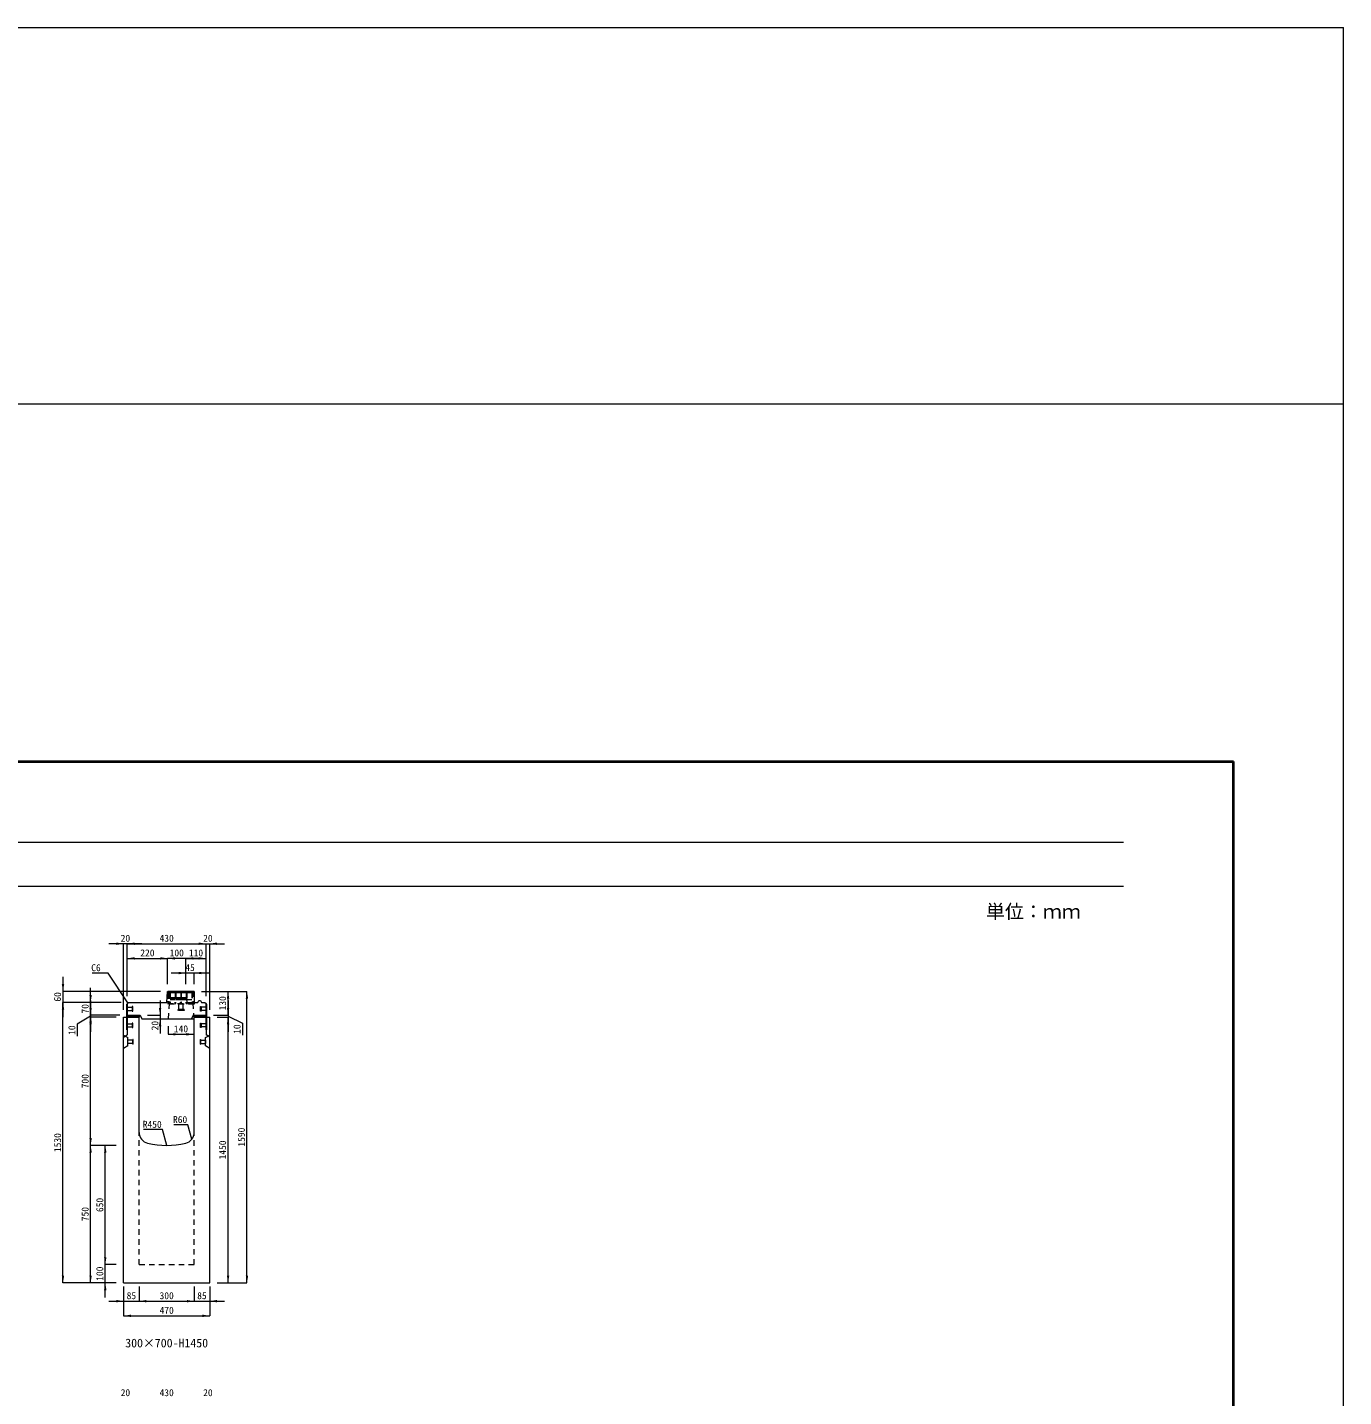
# Model space of a CAD drawing. Units: millimetres at full size, sheet at 1:40. Extents: x -1934 to 44546, y -100881 to -70395.
# Drawn here: x 37365 to 44546, y -91807 to -84337 of the extents above; entities that cross this region are included whole.
import ezdxf
from ezdxf.enums import TextEntityAlignment as Align

# ---------------------------------------------------------------- set-up
doc = ezdxf.new("R2010")
doc.units = ezdxf.units.MM
doc.header["$LTSCALE"] = 40
for name, pattern in [('CHAIN_DOUBLE_DASH', [23.5, 12, -1.5, 3.5, -1.5, 3.5, -1.5]), ('USER1', [1.35, 0.75, -0.6]), ('USER2', [1.35, 0.75, -0.6])]:
    doc.linetypes.add(name, pattern=pattern)
for name, color, linetype, lineweight in [('0_2', 7, 'Continuous', 13), ('インサート', 92, 'USER2', 9), ('グレーチング', 7, 'USER2', 5), ('プレート', 7, 'USER1', 9), ('モルタル', 7, 'Continuous', 9), ('受枠', 3, 'USER2', 5), ('図枠', 7, 'Continuous', 5), ('寸法線', 7, 'Continuous', 9), ('引出線', 4, 'Continuous', 9), ('本体', 2, 'Continuous', 13), ('補助線', 8, 'CHAIN_DOUBLE_DASH', 5)]:
    doc.layers.add(name, color=color, linetype=linetype, lineweight=lineweight)
doc.layers.add('ハッチング_モルタル', color=30, linetype='Continuous')
doc.styles.add('ＭＳ ゴシック', font='')
doc.styles.get('ＭＳ ゴシック').set_extended_font_data('MS Gothic')

# ---------------------------------------------------------------- blocks, each defined once
blk = doc.blocks.new('filled_arrow')
at = {"color": 0, "linetype": 'Continuous', "lineweight": -2}
blk.add_solid([(7.5, 1.25), (0, 0), (7.5, -1.25)], dxfattribs=at)

msp = doc.modelspace()

# ---------------------------------------------------------------- hatches: boundary and pattern name
at = {"layer": 'ハッチング_モルタル'}
for points in [[(37909.82, -89726.02), (37909.82, -89736.02), (37974.82, -89736.02), (37974.82, -89726.02)], [(38274.82, -89726.02), (38274.82, -89736.02), (38339.82, -89736.02), (38339.82, -89726.02)]]:
    msp.add_hatch(color=256, dxfattribs=at).paths.add_polyline_path(points)

# ---------------------------------------------------------------- linework, layer by layer
at = {"layer": '0_2', "color": 1}
for p, q in [((-1933.8, -84337.19), (44545.54, -84337.19)), ((-1933.8, -84337.19), (44545.54, -84337.19)), ((44545.54, -100881.49), (44545.54, -84337.19)), ((44545.54, -100881.49), (44545.54, -84337.19)), ((10945.54, -86391.43), (44545.54, -86391.43))]:
    msp.add_line(p, q, dxfattribs=at)
at = {"layer": 'インサート'}
for p, q in [((37909.82, -89682.52), (37936.82, -89682.52)), ((37909.82, -89682.52), (37909.82, -89699.52)), ((37909.82, -89699.52), (37936.82, -89699.52)), ((37939.82, -89678.52), (37936.82, -89678.52)), ((37936.82, -89678.52), (37936.82, -89703.52)), ((37936.82, -89703.52), (37939.82, -89703.52)), ((37939.82, -89703.52), (37939.82, -89678.52)), ((38309.82, -89678.52), (38312.82, -89678.52)), ((38309.82, -89703.52), (38309.82, -89678.52)), ((38312.82, -89703.52), (38309.82, -89703.52)), ((38312.82, -89678.52), (38312.82, -89703.52)), ((38339.82, -89682.52), (38312.82, -89682.52)), ((38339.82, -89699.52), (38312.82, -89699.52)), ((38339.82, -89682.52), (38339.82, -89699.52)), ((37909.82, -89772.52), (37936.82, -89772.52)), ((37909.82, -89772.52), (37909.82, -89789.52)), ((37939.82, -89768.52), (37936.82, -89768.52)), ((37936.82, -89768.52), (37936.82, -89793.52)), ((37939.82, -89793.52), (37939.82, -89768.52)), ((38309.82, -89768.52), (38312.82, -89768.52)), ((38309.82, -89793.52), (38309.82, -89768.52)), ((38312.82, -89768.52), (38312.82, -89793.52)), ((38339.82, -89772.52), (38312.82, -89772.52)), ((38339.82, -89772.52), (38339.82, -89789.52)), ((37909.82, -89789.52), (37936.82, -89789.52)), ((37936.82, -89793.52), (37939.82, -89793.52)), ((38312.82, -89793.52), (38309.82, -89793.52)), ((38339.82, -89789.52), (38312.82, -89789.52))]:
    msp.add_line(p, q, dxfattribs=at)
at = {"layer": 'インサート', "linetype": 'Continuous', "lineweight": 5}
for p, q in [((37912.82, -89879.52), (37912.82, -89862.52)), ((37939.82, -89862.52), (37912.82, -89862.52)), ((37939.82, -89879.52), (37912.82, -89879.52)), ((37939.82, -89883.52), (37939.82, -89858.52)), ((37942.82, -89858.52), (37939.82, -89858.52)), ((37942.82, -89883.52), (37939.82, -89883.52)), ((37942.82, -89883.52), (37942.82, -89858.52)), ((38306.82, -89858.52), (38306.82, -89883.52)), ((38306.82, -89858.52), (38309.82, -89858.52)), ((38306.82, -89883.52), (38309.82, -89883.52)), ((38309.82, -89858.52), (38309.82, -89883.52)), ((38309.82, -89862.52), (38336.82, -89862.52)), ((38309.82, -89879.52), (38336.82, -89879.52)), ((38336.82, -89862.52), (38336.82, -89879.52))]:
    msp.add_line(p, q, dxfattribs=at)
at = {"layer": 'グレーチング'}
for p, q in [((38265.32, -89596.52), (38140.32, -89596.52)), ((38140.32, -89596.52), (38140.32, -89602.52)), ((38140.32, -89602.52), (38141.32, -89603.52)), ((38141.32, -89603.52), (38141.32, -89654.52)), ((38145.32, -89602.52), (38144.32, -89603.52)), ((38144.32, -89603.52), (38144.32, -89654.52)), ((38145.32, -89596.52), (38145.32, -89602.52)), ((38145.32, -89602.52), (38170.32, -89596.52)), ((38145.32, -89602.52), (38170.32, -89602.52)), ((38170.32, -89596.52), (38170.32, -89602.52)), ((38170.32, -89602.52), (38171.32, -89603.52)), ((38171.32, -89603.52), (38171.32, -89654.52)), ((38175.32, -89602.52), (38174.32, -89603.52)), ((38174.32, -89603.52), (38174.32, -89654.52)), ((38175.32, -89596.52), (38175.32, -89602.52)), ((38175.32, -89602.52), (38200.32, -89596.52)), ((38175.32, -89602.52), (38200.32, -89602.52)), ((38200.32, -89596.52), (38200.32, -89602.52)), ((38200.32, -89602.52), (38201.32, -89603.52)), ((38201.32, -89603.52), (38201.32, -89654.52)), ((38205.32, -89602.52), (38204.32, -89603.52)), ((38204.32, -89603.52), (38204.32, -89654.52)), ((38205.32, -89596.52), (38205.32, -89602.52)), ((38205.32, -89602.52), (38230.32, -89596.52)), ((38205.32, -89602.52), (38230.32, -89602.52)), ((38230.32, -89596.52), (38230.32, -89602.52)), ((38230.32, -89602.52), (38231.32, -89603.52)), ((38231.32, -89603.52), (38231.32, -89654.52)), ((38235.32, -89602.52), (38234.32, -89603.52)), ((38234.32, -89603.52), (38234.32, -89654.52)), ((38235.32, -89596.52), (38235.32, -89602.52)), ((38235.32, -89602.52), (38260.32, -89596.52)), ((38235.32, -89602.52), (38260.32, -89602.52)), ((38260.32, -89596.52), (38260.32, -89602.52)), ((38260.32, -89602.52), (38261.32, -89603.52)), ((38261.32, -89603.52), (38261.32, -89654.52)), ((38265.32, -89602.52), (38264.32, -89603.52)), ((38264.32, -89603.52), (38264.32, -89654.52)), ((38265.32, -89596.52), (38265.32, -89602.52)), ((38140.32, -89655.52), (38141.32, -89654.52)), ((38140.32, -89661.52), (38140.32, -89655.52)), ((38140.32, -89661.52), (38145.32, -89661.52)), ((38144.32, -89640.52), (38171.32, -89640.52)), ((38145.32, -89655.52), (38144.32, -89654.52)), ((38145.32, -89661.52), (38145.32, -89655.52)), ((38170.32, -89655.52), (38171.32, -89654.52)), ((38170.32, -89661.52), (38170.32, -89655.52)), ((38170.32, -89661.52), (38175.32, -89661.52)), ((38174.32, -89640.52), (38201.32, -89640.52)), ((38175.32, -89655.52), (38174.32, -89654.52)), ((38175.32, -89661.52), (38175.32, -89655.52)), ((38200.32, -89655.52), (38201.32, -89654.52)), ((38200.32, -89661.52), (38200.32, -89655.52)), ((38200.32, -89661.52), (38205.32, -89661.52)), ((38204.32, -89640.52), (38231.32, -89640.52)), ((38205.32, -89655.52), (38204.32, -89654.52)), ((38205.32, -89661.52), (38205.32, -89655.52)), ((38230.32, -89655.52), (38231.32, -89654.52)), ((38230.32, -89661.52), (38230.32, -89655.52)), ((38230.32, -89661.52), (38235.32, -89661.52)), ((38234.32, -89640.52), (38261.32, -89640.52)), ((38235.32, -89655.52), (38234.32, -89654.52)), ((38235.32, -89661.52), (38235.32, -89655.52)), ((38260.32, -89655.52), (38261.32, -89654.52)), ((38260.32, -89661.52), (38260.32, -89655.52)), ((38260.32, -89661.52), (38265.32, -89661.52)), ((38265.32, -89655.52), (38264.32, -89654.52)), ((38265.32, -89661.52), (38265.32, -89655.52))]:
    msp.add_line(p, q, dxfattribs=at)
at = {"layer": 'プレート'}
for p, q in [((37909.82, -89676.02), (37906.62, -89676.02)), ((38343.02, -89676.02), (38339.82, -89676.02)), ((37909.82, -89721.02), (37906.62, -89721.02)), ((37909.82, -89751.02), (37906.62, -89751.02)), ((38343.02, -89721.02), (38339.82, -89721.02)), ((38343.02, -89751.02), (38339.82, -89751.02)), ((37909.82, -89796.02), (37906.62, -89796.02)), ((38343.02, -89796.02), (38339.82, -89796.02))]:
    msp.add_line(p, q, dxfattribs=at)
at = {"layer": 'プレート', "linetype": 'Continuous'}
for points in [[(37906.62, -89806.02), (37906.62, -89666.02), (37909.82, -89666.02), (37909.82, -89806.02)], [(38339.82, -89806.02), (38339.82, -89666.02), (38343.02, -89666.02), (38343.02, -89806.02)]]:
    msp.add_lwpolyline(points, close=True, dxfattribs=at)
at = {"layer": 'モルタル', "lineweight": 13}
msp.add_lwpolyline([(37909.82, -89726.02), (37974.82, -89726.02), (37974.82, -89736.02), (37909.82, -89736.02)], close=True, dxfattribs=at)
at = {"layer": 'モルタル'}
msp.add_lwpolyline([(38274.82, -89726.02), (38339.82, -89726.02), (38339.82, -89736.02), (38274.82, -89736.02)], close=True, dxfattribs=at)
at = {"layer": '受枠', "linetype": 'Continuous'}
for q in [(38130.82, -89596.02), (38274.82, -89656.02)]:
    msp.add_line((38274.82, -89596.02), q, dxfattribs=at)
at = {"layer": '受枠'}
for p, q in [((38130.82, -89596.02), (38130.82, -89666.02)), ((38136.82, -89596.02), (38136.82, -89661.52)), ((38268.82, -89596.02), (38268.82, -89661.52)), ((38130.82, -89661.52), (38274.82, -89661.52)), ((38274.82, -89666.02), (38130.82, -89666.02)), ((38184.96, -89696.75), (38184.96, -89699.95)), ((38219.62, -89695.69), (38186.02, -89695.69)), ((38219.62, -89701.02), (38186.02, -89701.02)), ((38191.49, -89695.69), (38191.49, -89666.02)), ((38214.16, -89695.69), (38214.16, -89666.02)), ((38220.69, -89696.75), (38220.69, -89699.95)), ((38274.82, -89656.02), (38274.82, -89666.02))]:
    msp.add_line(p, q, dxfattribs=at)
for centre, start, end in [((38186.02, -89696.75), 90, 180), ((38186.02, -89699.95), 180, 270), ((38219.62, -89696.75), 0, 90), ((38219.62, -89699.95), 270, 0)]:
    msp.add_arc(centre, 1.07, start, end, dxfattribs=at)
at = {"layer": '図枠', "lineweight": 40}
for p in [(28345.54, -88341.84), (43945.54, -99421.84)]:
    msp.add_line(p, (43945.54, -88341.84), dxfattribs=at)
at = {"layer": '図枠', "lineweight": 13}
for p, q in [((28945.54, -88781.84), (43345.54, -88781.84)), ((28945.54, -88781.84), (43345.54, -88781.84)), ((28945.54, -89021.84), (43345.54, -89021.84)), ((28945.54, -89021.84), (43345.54, -89021.84))]:
    msp.add_line(p, q, dxfattribs=at)
at = {"layer": '寸法線'}
for p, q in [((37989.82, -89336.02), (37809.82, -89336.02)), ((37889.82, -89696.02), (37889.82, -89336.02)), ((37909.82, -89336.02), (38339.82, -89336.02)), ((37909.82, -89622.02), (37909.82, -89336.02)), ((37909.82, -89622.02), (37909.82, -89336.02)), ((38259.82, -89336.02), (38439.82, -89336.02)), ((38339.82, -89622.03), (38339.82, -89336.02)), ((38339.82, -89622.03), (38339.82, -89336.02)), ((38359.82, -89696.02), (38359.82, -89336.02)), ((37909.82, -89416.02), (38129.82, -89416.02)), ((37909.82, -89622.02), (37909.82, -89416.02)), ((38129.82, -89556.02), (38129.82, -89416.02)), ((38309.82, -89416.02), (38129.82, -89416.02)), ((38129.82, -89556.02), (38129.82, -89416.02)), ((38229.82, -89416.02), (38339.82, -89416.02)), ((38229.82, -89556.02), (38229.82, -89416.02)), ((38339.82, -89622.03), (38339.82, -89416.02)), ((37559.22, -89516.02), (37559.22, -89736.02)), ((38354.82, -89496.02), (38149.82, -89496.02)), ((38229.82, -89556.02), (38229.82, -89496.02)), ((38229.82, -89556.02), (38229.82, -89526.02)), ((38274.82, -89556.02), (38274.82, -89496.02)), ((38090.82, -89596.02), (37559.22, -89596.02)), ((37709.82, -89806.02), (37709.82, -89576.02)), ((38314.82, -89596.02), (38562.81, -89596.02)), ((38314.82, -89596.02), (38459.82, -89596.02)), ((38459.82, -89726.02), (38459.82, -89596.02)), ((38562.81, -91186.02), (38562.81, -89596.02)), ((37559.22, -91186.02), (37559.22, -89656.02)), ((37876.82, -89656.02), (37559.22, -89656.02)), ((37875.82, -89656.02), (37559.22, -89656.02)), ((37709.82, -89646.02), (37709.82, -89816.02)), ((37875.82, -89656.02), (37709.82, -89656.02)), ((38088.79, -89646.02), (38088.79, -89826.02)), ((38459.82, -89646.02), (38459.82, -89816.02)), ((37709.82, -89731.02), (37637.22, -89775.06)), ((37637.22, -89775.06), (37637.22, -89839.93)), ((37869.82, -89726.02), (37709.82, -89726.02)), ((37869.82, -89726.02), (37709.82, -89726.02)), ((37709.82, -90436.02), (37709.82, -89736.02)), ((37849.82, -89736.02), (37709.82, -89736.02)), ((37849.82, -89736.02), (37709.82, -89736.02)), ((38019.82, -89726.02), (38088.79, -89726.02)), ((38029.82, -89746.02), (38088.79, -89746.02)), ((38379.82, -89726.02), (38459.82, -89726.02)), ((38379.82, -89726.02), (38459.82, -89726.02)), ((38399.82, -89736.02), (38459.82, -89736.02)), ((38399.82, -89736.02), (38459.82, -89736.02)), ((38459.82, -89731.02), (38538.85, -89769.45)), ((38459.82, -91186.02), (38459.82, -89736.02)), ((38538.85, -89769.45), (38538.85, -89834.32)), ((38132.82, -89786.02), (38132.82, -89830.25)), ((38132.82, -89830.25), (38272.82, -89830.25)), ((38272.82, -89786.02), (38272.82, -89830.25)), ((37849.82, -90436.02), (37709.82, -90436.02)), ((37709.82, -91186.02), (37709.82, -90436.02)), ((37849.82, -90436.02), (37709.82, -90436.02)), ((37789.82, -91086.02), (37789.82, -90436.02)), ((37849.82, -90436.02), (37789.82, -90436.02)), ((37789.82, -91266.02), (37789.82, -91006.02)), ((37849.82, -91086.02), (37789.82, -91086.02)), ((37849.82, -91086.02), (37789.82, -91086.02)), ((37848.82, -91186.02), (37559.22, -91186.02)), ((37849.82, -91186.02), (37709.82, -91186.02)), ((37849.82, -91186.02), (37789.82, -91186.02)), ((38399.82, -91186.02), (38562.81, -91186.02)), ((38399.82, -91186.02), (38459.82, -91186.02)), ((37889.82, -91206.02), (37889.82, -91286.02)), ((37889.82, -91206.02), (37889.82, -91366.02)), ((37974.82, -91206.02), (37974.82, -91286.02)), ((37974.82, -91206.02), (37974.82, -91286.02)), ((38274.82, -91206.02), (38274.82, -91286.02)), ((38274.82, -91206.02), (38274.82, -91286.02)), ((38359.82, -91206.02), (38359.82, -91286.02)), ((38359.82, -91206.02), (38359.82, -91366.02)), ((37809.82, -91286.02), (38054.82, -91286.02)), ((37974.82, -91286.02), (38274.82, -91286.02)), ((38194.82, -91286.02), (38439.82, -91286.02)), ((37889.82, -91366.02), (38359.82, -91366.02))]:
    msp.add_line(p, q, dxfattribs=at)
at = {"layer": '引出線'}
for points in [[(37912.82, -89659.02), (37804.83, -89496.02), (37717.72, -89496.02)], [(38124.82, -90436.02), (38101.8, -90350.1), (37998.3, -90350.1)], [(38261.89, -90402.71), (38240.88, -90324.29), (38163.37, -90324.29)]]:
    msp.add_lwpolyline(points, dxfattribs=at)
at = {"layer": '本体'}
for p, q in [((38124.82, -89656.02), (38129.82, -89596.02)), ((38232.74, -89631.02), (38126.91, -89631.02)), ((38129.82, -89596.02), (38166.82, -89596.02)), ((38166.82, -89596.02), (38169.82, -89599.02)), ((38169.82, -89599.02), (38189.82, -89599.02)), ((38189.82, -89599.02), (38192.82, -89596.02)), ((38192.82, -89596.02), (38229.82, -89596.02)), ((38229.82, -89596.02), (38234.82, -89656.02)), ((37909.82, -89662.02), (37915.82, -89656.02)), ((37909.82, -89662.02), (37909.82, -89726.02)), ((37915.82, -89656.02), (38124.82, -89656.02)), ((38233.07, -89635.02), (38126.57, -89635.02)), ((38234.82, -89656.02), (38294.82, -89656.02)), ((38294.82, -89656.02), (38299.82, -89646.02)), ((38299.82, -89646.02), (38309.82, -89646.02)), ((38309.82, -89646.02), (38314.82, -89656.02)), ((38314.82, -89656.02), (38333.82, -89656.02)), ((38333.82, -89656.02), (38339.82, -89662.03)), ((38339.82, -89662.03), (38339.82, -89726.02)), ((37909.82, -89726.02), (37979.82, -89726.02)), ((37979.82, -89726.02), (37989.82, -89746.02)), ((37989.82, -89746.02), (38259.82, -89746.02)), ((38269.82, -89726.02), (38259.82, -89746.02)), ((38269.82, -89726.02), (38339.82, -89726.02))]:
    msp.add_line(p, q, dxfattribs=at)
at = {"layer": '本体', "linetype": 'USER2', "lineweight": 9}
for p, q in [((38137.82, -89661.52), (38132.82, -89746.02)), ((38267.82, -89661.52), (38271.64, -89726.02))]:
    msp.add_line(p, q, dxfattribs=at)
at = {"layer": '本体', "lineweight": 20}
for p, q in [((37889.82, -91186.02), (37889.82, -89736.02)), ((37889.82, -89736.02), (37974.82, -89736.02)), ((37909.82, -89736.02), (37974.82, -89736.02)), ((37909.82, -89736.02), (37909.82, -89833.03)), ((37974.82, -90365.5), (37974.82, -89736.02)), ((38274.82, -90365.5), (38274.82, -89736.02)), ((38274.82, -89736.02), (38359.82, -89736.02)), ((38339.82, -89736.02), (38339.82, -89833.03)), ((38359.82, -91186.02), (38359.82, -89736.02)), ((37889.82, -89845.53), (37909.82, -89833.03)), ((37889.82, -89834.02), (37912.82, -89848.52)), ((37912.82, -89893.52), (37912.82, -89848.52)), ((38336.82, -89848.52), (38359.82, -89834.02)), ((38336.82, -89893.52), (38336.82, -89848.52)), ((38359.82, -89845.53), (38339.82, -89833.03)), ((37912.82, -89893.52), (37889.82, -89908.02)), ((38359.82, -89908.02), (38336.82, -89893.52)), ((37889.82, -91186.02), (38359.82, -91186.02))]:
    msp.add_line(p, q, dxfattribs=at)
at = {"layer": '本体', "linetype": 'USER2', "lineweight": 20}
for p, q in [((37974.82, -91086.02), (37974.82, -90365.5)), ((38274.82, -91086.02), (38274.82, -90365.5))]:
    msp.add_line(p, q, dxfattribs=at)
at = {"layer": '本体', "linetype": 'USER1', "lineweight": 20}
msp.add_line((37974.82, -91086.02), (38274.82, -91086.02), dxfattribs=at)
at = {"layer": '本体', "lineweight": 20}
for centre, radius, start, end in [((38034.82, -90365.5), 60, 180, 256.65766), ((38214.82, -90365.5), 60, 283.34239, 0), ((38124.82, -89986.02), 450, 256.65766, 283.34239)]:
    msp.add_arc(centre, radius, start, end, dxfattribs=at)
at = {"layer": '補助線'}
for p in [(38259.82, -89746.02), (38271.64, -89726.02)]:
    msp.add_line(p, (38272.82, -89746.02), dxfattribs=at)

# ---------------------------------------------------------------- block references
at = {"layer": '寸法線', "xscale": 5.33, "yscale": 5.33}
for p, rotation in [((37889.82, -89336.02), 180), ((38339.82, -89336.02), 180), ((38339.82, -89336.02), 180), ((38129.82, -89416.02), 180), ((38339.82, -89416.02), 180), ((37559.22, -89596.02), 90), ((38229.82, -89496.02), 180), ((37709.82, -89656.02), 90), ((38459.82, -89596.02), 270), ((38562.81, -89596.02), 270), ((37559.22, -89656.02), 270), ((37559.22, -89656.02), 270), ((37709.82, -89726.02), 90), ((38088.79, -89726.02), 90), ((38459.82, -89726.02), 90), ((38459.82, -89726.02), 90), ((37709.82, -89726.02), 270), ((37709.82, -89736.02), 270), ((37709.82, -89736.02), 270), ((38088.79, -89746.02), 270), ((38459.82, -89736.02), 270), ((38459.82, -89736.02), 270), ((38272.82, -89830.25), 180), ((37709.82, -90436.02), 90), ((37709.82, -90436.02), 270), ((37789.82, -90436.02), 270), ((37789.82, -91086.02), 90), ((37789.82, -91086.02), 90), ((37559.22, -91186.02), 90), ((37709.82, -91186.02), 90), ((37789.82, -91186.02), 270), ((38459.82, -91186.02), 90), ((38562.81, -91186.02), 90), ((37889.82, -91286.02), 180), ((38274.82, -91286.02), 180), ((38274.82, -91286.02), 180), ((38359.82, -91366.02), 180)]:
    msp.add_blockref('filled_arrow', p, dxfattribs=dict(at, rotation=rotation))
for p in [(37909.82, -89336.02), (37909.82, -89336.02), (38359.82, -89336.02), (37909.82, -89416.02), (38129.82, -89416.02), (38229.82, -89416.02), (38229.82, -89416.02), (38274.82, -89496.02), (38132.82, -89830.25), (37974.82, -91286.02), (37974.82, -91286.02), (38359.82, -91286.02), (37889.82, -91366.02)]:
    msp.add_blockref('filled_arrow', p, dxfattribs=at)
at = {"layer": '引出線', "xscale": 0.133, "yscale": 0.133}
for p, rotation in [((37912.82, -89659.02), 123.5), ((38124.82, -90436.02), 105), ((38261.89, -90402.71), 105)]:
    msp.add_blockref('filled_arrow', p, dxfattribs=dict(at, rotation=rotation))

# ---------------------------------------------------------------- texts
at = {"layer": '0_2', "style": 'ＭＳ ゴシック'}
msp.add_text('300×700-H1450', height=47.47, dxfattribs=at).set_placement((38124.82, -91514.36), align=Align.MIDDLE_CENTER)
at = {"layer": '図枠', "style": 'ＭＳ ゴシック'}
msp.add_text('単位：ｍｍ', height=75.95, dxfattribs=at).set_placement((42853, -89160.5), align=Align.MIDDLE_CENTER)
at = {"layer": '寸法線', "style": 'ＭＳ ゴシック'}
for s, p in [('20', (37899.82, -89306.02)), ('430', (38124.82, -89306.02)), ('20', (38349.82, -89306.02)), ('220', (38019.82, -89386.02)), ('100', (38179.82, -89386.02)), ('110', (38284.82, -89386.02)), ('45', (38252.32, -89466.02)), ('140', (38202.82, -89800.25)), ('85', (37932.32, -91256.02)), ('300', (38124.82, -91256.02)), ('85', (38317.32, -91256.02)), ('470', (38124.82, -91336.02)), ('20', (37899.82, -91785.2)), ('430', (38124.82, -91785.2)), ('20', (38349.82, -91785.2))]:
    msp.add_text(s, height=37.98, dxfattribs=at).set_placement(p, align=Align.MIDDLE_CENTER)
for s, p in [('60', (37529.22, -89626.02)), ('130', (38429.82, -89661.02)), ('70', (37679.82, -89691.02)), ('20', (38060.79, -89783.03)), ('10', (38508.85, -89801.89)), ('10', (37607.22, -89807.5)), ('700', (37679.82, -90086.02)), ('1530', (37529.22, -90421.02)), ('1590', (38532.81, -90391.02)), ('1450', (38429.82, -90461.02)), ('650', (37759.82, -90761.02)), ('750', (37679.82, -90811.02)), ('100', (37759.82, -91136.02))]:
    msp.add_text(s, height=37.98, rotation=90, dxfattribs=at).set_placement(p, align=Align.MIDDLE_CENTER)
at = {"layer": '引出線', "style": 'ＭＳ ゴシック'}
for s, p in [('C6', (37764.83, -89448.02)), ('R450', (38097.8, -90302.1)), ('R60', (38236.88, -90276.29))]:
    msp.add_text(s, height=37.98, dxfattribs=at).set_placement(p, align=Align.TOP_RIGHT)

doc.saveas('drawing.dxf')
